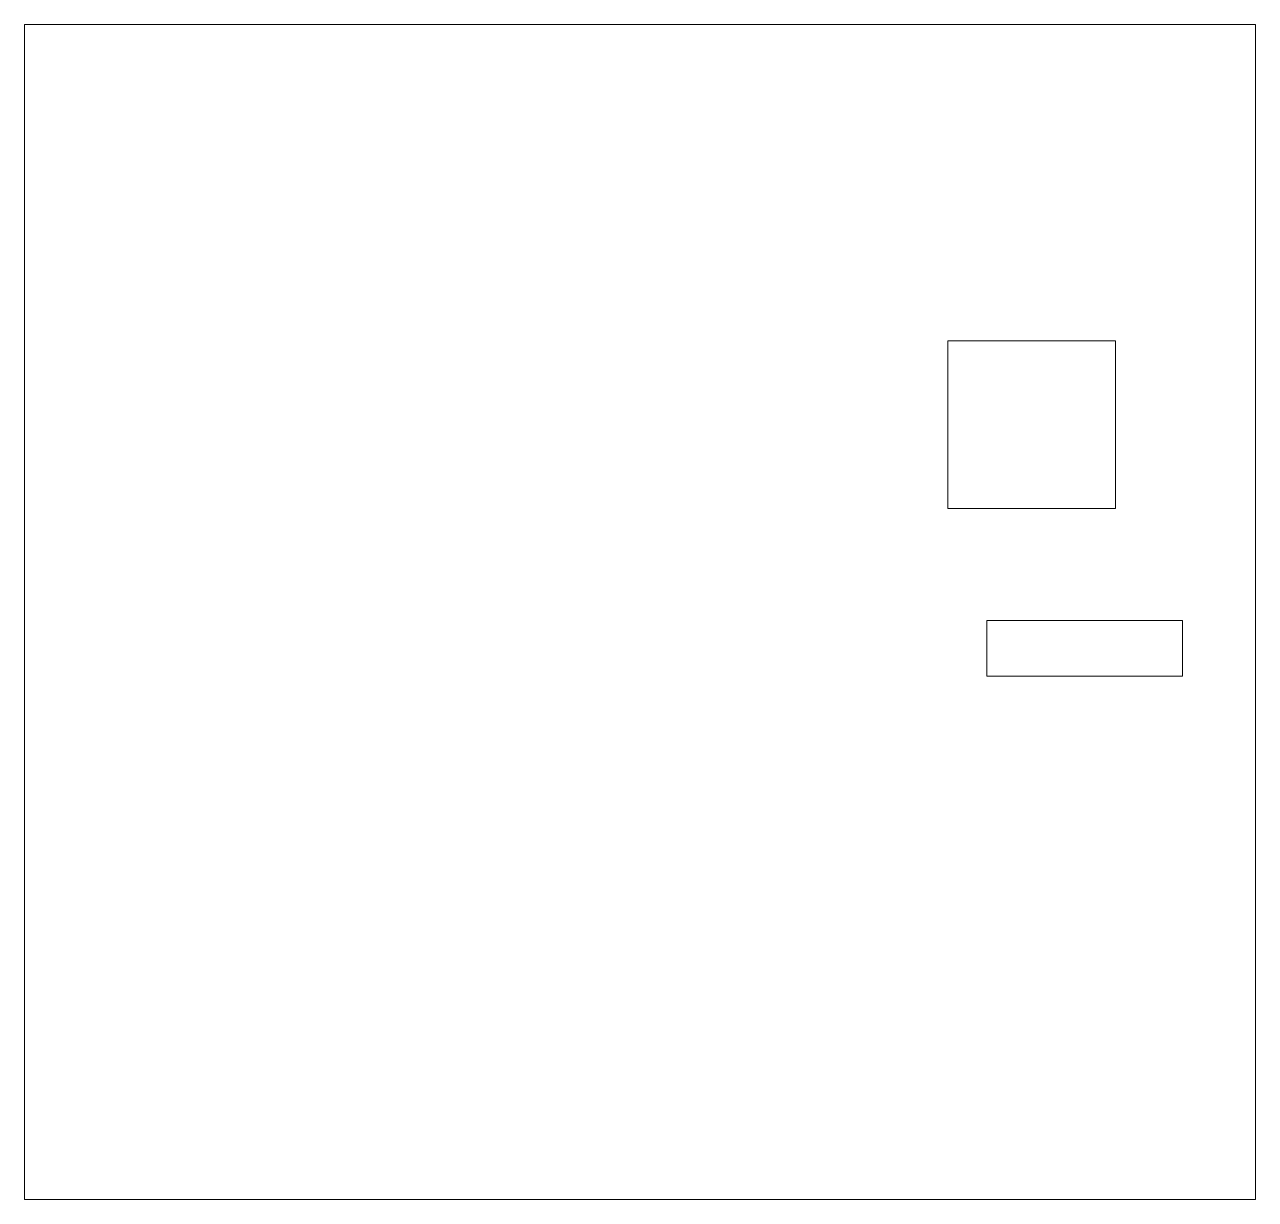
# Model space of a CAD drawing. Header units: millimetres. Extents: x -220 to 0, y 0 to 210.
import ezdxf

# ---------------------------------------------------------------- set-up
doc = ezdxf.new("R2010")
doc.units = ezdxf.units.MM

msp = doc.modelspace()

# ---------------------------------------------------------------- linework, layer by layer
at = {"color": 7, "linetype": 'Continuous', "lineweight": 15}
for p, q in [((-220, 210), (-220, 0)), ((0, 210), (-220, 210)), ((0, 0), (0, 210)), ((-25, 153.5), (-55, 153.5)), ((-55, 153.5), (-55, 123.5)), ((-25, 123.5), (-25, 153.5)), ((-55, 123.5), (-25, 123.5)), ((-13, 103.5), (-48, 103.5)), ((-48, 103.5), (-48, 93.5)), ((-13, 93.5), (-13, 103.5)), ((-48, 93.5), (-13, 93.5)), ((-220, 0), (0, 0))]:
    msp.add_line(p, q, dxfattribs=at)

doc.saveas('drawing.dxf')
